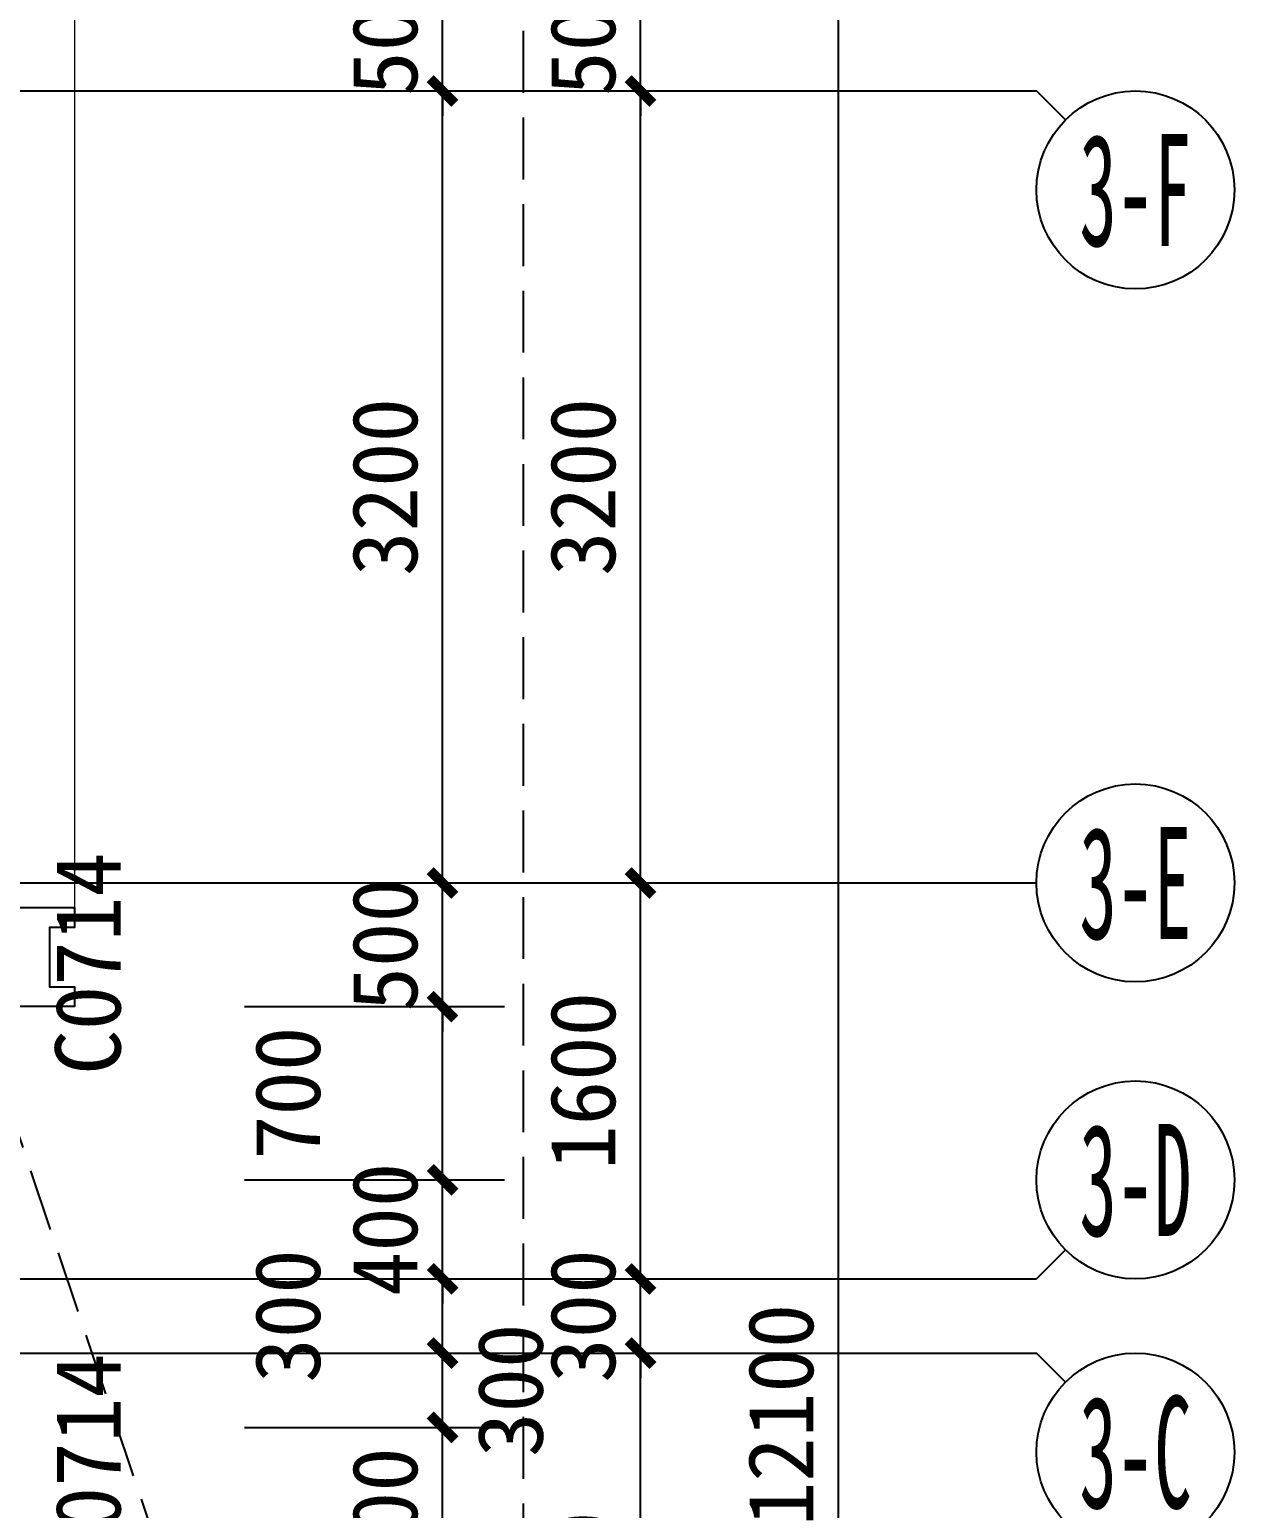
# Model space of a CAD drawing. Extents: x -46233 to 84150, y 109350 to 390860.
# Drawn here: x 50022 to 54891, y 261873 to 267848 of the extents above; entities that cross this region are included whole.
import ezdxf
from ezdxf.enums import TextEntityAlignment as Align

# ---------------------------------------------------------------- set-up
doc = ezdxf.new("R2010")
doc.units = 0
doc.header["$LTSCALE"] = 1000
doc.header["$MEASUREMENT"] = 0
doc.linetypes.add('3#-轴线$1$DOTE', pattern=[2.42, 2, -0.2, 0.02, -0.2])
doc.linetypes.add('DASH', pattern=[0.35, 0.25, -0.1])
doc.layers.get('Defpoints').update_dxf_attribs({"color": 4, "linetype": 'DASH'})
for name, color, linetype in [('125-MC编号-偶反$0$A-ANNO-TEXT', 255, 'Continuous'), ('3#-轴号$0$A-ANNO-AXIS-CIRC', 3, 'Continuous'), ('3#-轴号$0$A-ANNO-AXIS-TEXT', 7, 'Continuous'), ('3#-轴号$0$A-ANNO-DIMS', 3, 'Continuous'), ('3#-轴线$1$A-ANNO-DOTE', 10, '3#-轴线$1$DOTE'), ('3#楼O层线脚$0$A-00-HX-113-wall-01Y$0$HRAL', 31, 'Continuous'), ('A-ANNO-DIMS', 3, 'Continuous'), ('A-ANNO-HATC-PATT', 8, 'Continuous'), ('AXIS_TEXT', 7, 'Continuous')]:
    doc.layers.add(name, color=color, linetype=linetype)
doc.layers.add('3#楼O层线脚$0$A-00-15-1#-PM-2F$0$00-装饰-看', color=46, linetype='Continuous', lineweight=5)
doc.styles.add('125-MC编号-偶反$0$Standard', font='')
doc.styles.add('3#-轴号$0$_TCH_AXIS', font='')
doc.styles.add('3#-轴号$0$_TCH_DIM_T3', font='')
doc.styles.add('_TCH_DIM_T3', font='')
doc.styles.add('COMPLEX', font='COMPLEX')
doc.styles.get('125-MC编号-偶反$0$Standard').set_extended_font_data('SimSun')
doc.styles.get('3#-轴号$0$_TCH_AXIS').set_extended_font_data('SimSun')
doc.styles.get('3#-轴号$0$_TCH_DIM_T3').set_extended_font_data('SimSun')
doc.styles.get('_TCH_DIM_T3').set_extended_font_data('SimSun')
doc.dimstyles.new('3#-轴号$0$_TCH_ARCH&&100', dxfattribs={"dimtxt": 264.345992, "dimasz": 100, "dimexe": 250, "dimexo": 300, "dimgap": 100, "dimtad": 1, "dimdec": 0, "dimzin": 0, "dimdsep": 46, "dimtxsty": '3#-轴号$0$_TCH_DIM_T3', "dimblk": '3#-轴号$0$_ArchTick', "dimcen": 0.09, "dimclrt": 7, "dimazin": 2, "dimtfac": 1, "dimtdec": 0, "dimtix": 1, "dimtmove": 2, "dimatfit": 3, "dimfxl": 100, "dimtolj": 1, "dimtzin": 0, "dimarcsym": 0})
doc.dimstyles.new('_TCH_ARCH&&100', dxfattribs={"dimtxt": 264.345992, "dimasz": 100, "dimexe": 250, "dimexo": 300, "dimgap": 100, "dimtad": 1, "dimdec": 0, "dimzin": 0, "dimdsep": 46, "dimtxsty": '_TCH_DIM_T3', "dimblk": 'ARCHTICK', "dimcen": 0.09, "dimclrt": 7, "dimazin": 2, "dimtfac": 1, "dimtdec": 0, "dimtix": 1, "dimtmove": 2, "dimatfit": 3, "dimfxl": 100, "dimtolj": 1, "dimtzin": 0, "dimarcsym": 0})

# ---------------------------------------------------------------- blocks, each defined once
blk = doc.blocks.new('3#-轴线')
at = {"layer": '3#-轴线$1$A-ANNO-DOTE'}
for points in [[(-3000, 0), (45757.3, 0)], [(-3000, -3200), (45757.3, -3200)], [(-3000, -4800), (45757.3, -4800)], [(-3000, -5100), (45757.3, -5100)]]:
    blk.add_lwpolyline(points, dxfattribs=at)
blk = doc.blocks.new('_AXISO')
blk.add_circle((0, 0), 0.5)
at = {"layer": 'AXIS_TEXT', "style": 'COMPLEX', "width": 1.041667}
blk.add_attdef('A', text='', height=0.56, dxfattribs=at).set_placement((-0.25, -0.28), (0.25, -0.28), align=Align.FIT)
blk = doc.blocks.new('3#-轴号$0$_ArchTick')
at = {"color": 0, "linetype": 'ByBlock', "const_width": 0.4}
blk.add_lwpolyline([(-0.5, -0.5), (0.5, 0.5)], dxfattribs=at)
blk = doc.blocks.new('*D812')
at = {"layer": '3#-轴号$0$A-ANNO-DIMS', "color": 0, "lineweight": -2, "transparency": 16777216}
for p, q in [((44188, -6100), (44938, -6100)), ((44688, -8100), (44688, -6100)), ((44188, -8100), (44938, -8100))]:
    blk.add_line(p, q, dxfattribs=at)
at = {"layer": 'Defpoints', "color": 0, "transparency": 16777216}
for p in [(43888, -6100), (44688, -6100), (43888, -8100)]:
    blk.add_point(p, dxfattribs=at)
at = {"layer": '3#-轴号$0$A-ANNO-DIMS', "color": 0, "lineweight": -2, "transparency": 16777216, "xscale": 100, "yscale": 100, "zscale": 100}
for p, rotation in [((44688, -6100), 90), ((44688, -8100), 270)]:
    blk.add_blockref('3#-轴号$0$_ArchTick', p, dxfattribs=dict(at, rotation=rotation))
at = {"layer": '3#-轴号$0$A-ANNO-DIMS', "color": 7, "transparency": 16777216, "insert": (44455.8, -7100), "char_height": 264.35, "attachment_point": 5, "rotation": 90, "style": '3#-轴号$0$_TCH_DIM_T3'}
blk.add_mtext('\\A1;2000', dxfattribs=at)
blk = doc.blocks.new('*D813')
at = {"layer": '3#-轴号$0$A-ANNO-DIMS', "color": 0, "lineweight": -2, "transparency": 16777216}
for p, q in [((44688, -5800), (44688, -5700)), ((44188, -5800), (44938, -5800)), ((44688, -6100), (44688, -5800)), ((44188, -6100), (44938, -6100)), ((44688, -6100), (44688, -6200))]:
    blk.add_line(p, q, dxfattribs=at)
at = {"layer": 'Defpoints', "color": 0, "transparency": 16777216}
for p in [(43888, -5800), (44688, -5800), (43888, -6100)]:
    blk.add_point(p, dxfattribs=at)
at = {"layer": '3#-轴号$0$A-ANNO-DIMS', "color": 0, "lineweight": -2, "transparency": 16777216, "xscale": 100, "yscale": 100, "zscale": 100}
for p, rotation in [((44688, -5800), 270), ((44688, -6100), 90)]:
    blk.add_blockref('3#-轴号$0$_ArchTick', p, dxfattribs=dict(at, rotation=rotation))
at = {"layer": '3#-轴号$0$A-ANNO-DIMS', "color": 7, "transparency": 16777216, "insert": (44455.8, -5950), "char_height": 264.35, "attachment_point": 5, "rotation": 90, "style": '3#-轴号$0$_TCH_DIM_T3'}
blk.add_mtext('\\A1;300', dxfattribs=at)
blk = doc.blocks.new('*D814')
at = {"layer": '3#-轴号$0$A-ANNO-DIMS', "color": 0, "lineweight": -2, "transparency": 16777216}
for p, q in [((44188, -4200), (44938, -4200)), ((44688, -5800), (44688, -4200)), ((44188, -5800), (44938, -5800))]:
    blk.add_line(p, q, dxfattribs=at)
at = {"layer": 'Defpoints', "color": 0, "transparency": 16777216}
for p in [(43888, -4200), (44688, -4200), (43888, -5800)]:
    blk.add_point(p, dxfattribs=at)
at = {"layer": '3#-轴号$0$A-ANNO-DIMS', "color": 0, "lineweight": -2, "transparency": 16777216, "xscale": 100, "yscale": 100, "zscale": 100}
for p, rotation in [((44688, -4200), 90), ((44688, -5800), 270)]:
    blk.add_blockref('3#-轴号$0$_ArchTick', p, dxfattribs=dict(at, rotation=rotation))
at = {"layer": '3#-轴号$0$A-ANNO-DIMS', "color": 7, "transparency": 16777216, "insert": (44455.8, -5000), "char_height": 264.35, "attachment_point": 5, "rotation": 90, "style": '3#-轴号$0$_TCH_DIM_T3'}
blk.add_mtext('\\A1;1600', dxfattribs=at)
blk = doc.blocks.new('*D815')
at = {"layer": '3#-轴号$0$A-ANNO-DIMS', "color": 0, "lineweight": -2, "transparency": 16777216}
for p, q in [((44188, -1000), (44938, -1000)), ((44688, -4200), (44688, -1000)), ((44188, -4200), (44938, -4200))]:
    blk.add_line(p, q, dxfattribs=at)
at = {"layer": 'Defpoints', "color": 0, "transparency": 16777216}
for p in [(43888, -1000), (44688, -1000), (43888, -4200)]:
    blk.add_point(p, dxfattribs=at)
at = {"layer": '3#-轴号$0$A-ANNO-DIMS', "color": 0, "lineweight": -2, "transparency": 16777216, "xscale": 100, "yscale": 100, "zscale": 100}
for p, rotation in [((44688, -1000), 90), ((44688, -4200), 270)]:
    blk.add_blockref('3#-轴号$0$_ArchTick', p, dxfattribs=dict(at, rotation=rotation))
at = {"layer": '3#-轴号$0$A-ANNO-DIMS', "color": 7, "transparency": 16777216, "insert": (44455.8, -2600), "char_height": 264.35, "attachment_point": 5, "rotation": 90, "style": '3#-轴号$0$_TCH_DIM_T3'}
blk.add_mtext('\\A1;3200', dxfattribs=at)
blk = doc.blocks.new('*D816')
at = {"layer": '3#-轴号$0$A-ANNO-DIMS', "color": 0, "lineweight": -2, "transparency": 16777216}
for p, q in [((44688, -500), (44688, -400)), ((44188, -500), (44938, -500)), ((44688, -1000), (44688, -500)), ((44188, -1000), (44938, -1000)), ((44688, -1000), (44688, -1100))]:
    blk.add_line(p, q, dxfattribs=at)
at = {"layer": 'Defpoints', "color": 0, "transparency": 16777216}
for p in [(43888, -500), (44688, -500), (43888, -1000)]:
    blk.add_point(p, dxfattribs=at)
at = {"layer": '3#-轴号$0$A-ANNO-DIMS', "color": 0, "lineweight": -2, "transparency": 16777216, "xscale": 100, "yscale": 100, "zscale": 100}
for p, rotation in [((44688, -500), 270), ((44688, -1000), 90)]:
    blk.add_blockref('3#-轴号$0$_ArchTick', p, dxfattribs=dict(at, rotation=rotation))
at = {"layer": '3#-轴号$0$A-ANNO-DIMS', "color": 7, "transparency": 16777216, "insert": (44455.8, -750), "char_height": 264.35, "attachment_point": 5, "rotation": 90, "style": '3#-轴号$0$_TCH_DIM_T3'}
blk.add_mtext('\\A1;500', dxfattribs=at)
blk = doc.blocks.new('125-MC编号-偶反')
at = {"layer": '125-MC编号-偶反$0$A-ANNO-TEXT', "color": 2, "style": '125-MC编号-偶反$0$Standard'}
for p in [(11236.8, 3124.9, 0), (11236.8, 1100.1, 0)]:
    blk.add_text('C0714', height=264.35, rotation=90, dxfattribs=at).set_placement(p)
blk = doc.blocks.new('bhgbgf')
blk.add_blockref('125-MC编号-偶反', (0, 0))
blk = doc.blocks.new('3#楼O层线脚')
at = {"layer": '3#楼O层线脚$0$A-00-15-1#-PM-2F$0$00-装饰-看', "linetype": 'ByBlock'}
blk.add_lwpolyline([(-4750.1, 7599.9), (-4750.1, 8299.9, 0.414214), (-5350.1, 8899.9), (-10450, 8899.9, 0.414216), (-11050, 8299.9), (-11050, 3800)], format="xyb", dxfattribs=at)
at = {"layer": '3#楼O层线脚$0$A-00-HX-113-wall-01Y$0$HRAL'}
blk.add_lwpolyline([(-10650, 3800), (-11050, 3800), (-11050, 3720), (-10950, 3720), (-10950, 3480), (-11050, 3480), (-11050, 3400), (-10650, 3400)], dxfattribs=at)
blk = doc.blocks.new('_ArchTick')
at = {"color": 0, "linetype": 'ByBlock', "const_width": 0.4}
blk.add_lwpolyline([(-0.5, -0.5), (0.5, 0.5)], dxfattribs=at)
blk = doc.blocks.new('*D401')
at = {"layer": 'A-ANNO-DIMS', "color": 0, "lineweight": -2, "transparency": 16777216}
for p, q in [((51690.7, 268100), (51690.7, 268200)), ((50890.7, 268100), (51940.7, 268100)), ((51690.7, 267600), (51690.7, 268100)), ((50890.7, 267600), (51940.7, 267600)), ((51690.7, 267600), (51690.7, 267500))]:
    blk.add_line(p, q, dxfattribs=at)
at = {"layer": 'Defpoints', "color": 0, "transparency": 16777216}
for p in [(50590.7, 268100), (51690.7, 268100), (50590.7, 267600)]:
    blk.add_point(p, dxfattribs=at)
at = {"layer": 'A-ANNO-DIMS', "color": 0, "lineweight": -2, "transparency": 16777216, "xscale": 100, "yscale": 100, "zscale": 100}
for p, rotation in [((51690.7, 268100), 270), ((51690.7, 267600), 90)]:
    blk.add_blockref('_ArchTick', p, dxfattribs=dict(at, rotation=rotation))
at = {"layer": 'A-ANNO-DIMS', "color": 7, "transparency": 16777216, "insert": (51458.5, 267850), "char_height": 264.35, "attachment_point": 5, "rotation": 90, "style": '_TCH_DIM_T3'}
blk.add_mtext('\\A1;500', dxfattribs=at)
blk = doc.blocks.new('*D402')
at = {"layer": 'A-ANNO-DIMS', "color": 0, "lineweight": -2, "transparency": 16777216}
for p, q in [((50890.7, 267600), (51940.7, 267600)), ((51690.7, 264400), (51690.7, 267600)), ((50890.7, 264400), (51940.7, 264400))]:
    blk.add_line(p, q, dxfattribs=at)
at = {"layer": 'Defpoints', "color": 0, "transparency": 16777216}
for p in [(50590.7, 267600), (51690.7, 267600), (50590.7, 264400)]:
    blk.add_point(p, dxfattribs=at)
at = {"layer": 'A-ANNO-DIMS', "color": 0, "lineweight": -2, "transparency": 16777216, "xscale": 100, "yscale": 100, "zscale": 100}
for p, rotation in [((51690.7, 267600), 90), ((51690.7, 264400), 270)]:
    blk.add_blockref('_ArchTick', p, dxfattribs=dict(at, rotation=rotation))
at = {"layer": 'A-ANNO-DIMS', "color": 7, "transparency": 16777216, "insert": (51458.5, 266000), "char_height": 264.35, "attachment_point": 5, "rotation": 90, "style": '_TCH_DIM_T3'}
blk.add_mtext('\\A1;3200', dxfattribs=at)
blk = doc.blocks.new('*D403')
at = {"layer": 'A-ANNO-DIMS', "color": 0, "lineweight": -2, "transparency": 16777216}
for p, q in [((51690.7, 264400), (51690.7, 264500)), ((50890.7, 264400), (51940.7, 264400)), ((51690.7, 263900), (51690.7, 264400)), ((50890.7, 263900), (51940.7, 263900)), ((51690.7, 263900), (51690.7, 263800))]:
    blk.add_line(p, q, dxfattribs=at)
at = {"layer": 'Defpoints', "color": 0, "transparency": 16777216}
for p in [(50590.7, 264400), (51690.7, 264400), (50590.7, 263900)]:
    blk.add_point(p, dxfattribs=at)
at = {"layer": 'A-ANNO-DIMS', "color": 0, "lineweight": -2, "transparency": 16777216, "xscale": 100, "yscale": 100, "zscale": 100}
for p, rotation in [((51690.7, 264400), 270), ((51690.7, 263900), 90)]:
    blk.add_blockref('_ArchTick', p, dxfattribs=dict(at, rotation=rotation))
at = {"layer": 'A-ANNO-DIMS', "color": 7, "transparency": 16777216, "insert": (51458.5, 264150), "char_height": 264.35, "attachment_point": 5, "rotation": 90, "style": '_TCH_DIM_T3'}
blk.add_mtext('\\A1;500', dxfattribs=at)
blk = doc.blocks.new('*D404')
at = {"layer": 'A-ANNO-DIMS', "color": 0, "lineweight": -2, "transparency": 16777216}
for p, q in [((50890.7, 263900), (51940.7, 263900)), ((51690.7, 263200), (51690.7, 263900)), ((50890.7, 263200), (51940.7, 263200))]:
    blk.add_line(p, q, dxfattribs=at)
at = {"layer": 'Defpoints', "color": 0, "transparency": 16777216}
for p in [(50590.7, 263900), (51690.7, 263900), (50590.7, 263200)]:
    blk.add_point(p, dxfattribs=at)
at = {"layer": 'A-ANNO-DIMS', "color": 0, "lineweight": -2, "transparency": 16777216, "xscale": 100, "yscale": 100, "zscale": 100}
for p, rotation in [((51690.7, 263900), 90), ((51690.7, 263200), 270)]:
    blk.add_blockref('_ArchTick', p, dxfattribs=dict(at, rotation=rotation))
at = {"layer": 'A-ANNO-DIMS', "color": 7, "transparency": 16777216, "insert": (51065.7, 263550), "char_height": 264.35, "attachment_point": 5, "rotation": 90, "style": '_TCH_DIM_T3'}
blk.add_mtext('\\A1;700', dxfattribs=at)
blk = doc.blocks.new('*D405')
at = {"layer": 'A-ANNO-DIMS', "color": 0, "lineweight": -2, "transparency": 16777216}
for p, q in [((51690.7, 263200), (51690.7, 263300)), ((50890.7, 263200), (51940.7, 263200)), ((51690.7, 262800), (51690.7, 263200)), ((50890.7, 262800), (51940.7, 262800)), ((51690.7, 262800), (51690.7, 262700))]:
    blk.add_line(p, q, dxfattribs=at)
at = {"layer": 'Defpoints', "color": 0, "transparency": 16777216}
for p in [(50590.7, 263200), (51690.7, 263200), (50590.7, 262800)]:
    blk.add_point(p, dxfattribs=at)
at = {"layer": 'A-ANNO-DIMS', "color": 0, "lineweight": -2, "transparency": 16777216, "xscale": 100, "yscale": 100, "zscale": 100}
for p, rotation in [((51690.7, 263200), 270), ((51690.7, 262800), 90)]:
    blk.add_blockref('_ArchTick', p, dxfattribs=dict(at, rotation=rotation))
at = {"layer": 'A-ANNO-DIMS', "color": 7, "transparency": 16777216, "insert": (51458.5, 263000), "char_height": 264.35, "attachment_point": 5, "rotation": 90, "style": '_TCH_DIM_T3'}
blk.add_mtext('\\A1;400', dxfattribs=at)
blk = doc.blocks.new('*D406')
at = {"layer": 'A-ANNO-DIMS', "color": 0, "lineweight": -2, "transparency": 16777216}
for p, q in [((50890.7, 262800), (51940.7, 262800)), ((51690.7, 262500), (51690.7, 262800)), ((50890.7, 262500), (51940.7, 262500))]:
    blk.add_line(p, q, dxfattribs=at)
at = {"layer": 'Defpoints', "color": 0, "transparency": 16777216}
for p in [(50590.7, 262800), (51690.7, 262800), (50590.7, 262500)]:
    blk.add_point(p, dxfattribs=at)
at = {"layer": 'A-ANNO-DIMS', "color": 0, "lineweight": -2, "transparency": 16777216, "xscale": 100, "yscale": 100, "zscale": 100}
for p, rotation in [((51690.7, 262800), 90), ((51690.7, 262500), 270)]:
    blk.add_blockref('_ArchTick', p, dxfattribs=dict(at, rotation=rotation))
at = {"layer": 'A-ANNO-DIMS', "color": 7, "transparency": 16777216, "insert": (51065.7, 262650), "char_height": 264.35, "attachment_point": 5, "rotation": 90, "style": '_TCH_DIM_T3'}
blk.add_mtext('\\A1;300', dxfattribs=at)
blk = doc.blocks.new('*D407')
at = {"layer": 'A-ANNO-DIMS', "color": 0, "lineweight": -2, "transparency": 16777216}
for p, q in [((50890.7, 262500), (51940.7, 262500)), ((51690.7, 262200), (51690.7, 262500)), ((50890.7, 262200), (51940.7, 262200))]:
    blk.add_line(p, q, dxfattribs=at)
at = {"layer": 'Defpoints', "color": 0, "transparency": 16777216}
for p in [(50590.7, 262500), (51690.7, 262500), (50590.7, 262200)]:
    blk.add_point(p, dxfattribs=at)
at = {"layer": 'A-ANNO-DIMS', "color": 0, "lineweight": -2, "transparency": 16777216, "xscale": 100, "yscale": 100, "zscale": 100}
for p, rotation in [((51690.7, 262500), 90), ((51690.7, 262200), 270)]:
    blk.add_blockref('_ArchTick', p, dxfattribs=dict(at, rotation=rotation))
at = {"layer": 'A-ANNO-DIMS', "color": 7, "transparency": 16777216, "insert": (51965.7, 262350), "char_height": 264.35, "attachment_point": 5, "rotation": 90, "style": '_TCH_DIM_T3'}
blk.add_mtext('\\A1;300', dxfattribs=at)
blk = doc.blocks.new('*D408')
at = {"layer": 'A-ANNO-DIMS', "color": 0, "lineweight": -2, "transparency": 16777216}
for p, q in [((51690.7, 262200), (51690.7, 262300)), ((50890.7, 262200), (51940.7, 262200)), ((51690.7, 261500), (51690.7, 262200)), ((50890.7, 261500), (51940.7, 261500)), ((51690.7, 261500), (51690.7, 261400))]:
    blk.add_line(p, q, dxfattribs=at)
at = {"layer": 'Defpoints', "color": 0, "transparency": 16777216}
for p in [(50590.7, 262200), (51690.7, 262200), (50590.7, 261500)]:
    blk.add_point(p, dxfattribs=at)
at = {"layer": 'A-ANNO-DIMS', "color": 0, "lineweight": -2, "transparency": 16777216, "xscale": 100, "yscale": 100, "zscale": 100}
for p, rotation in [((51690.7, 262200), 270), ((51690.7, 261500), 90)]:
    blk.add_blockref('_ArchTick', p, dxfattribs=dict(at, rotation=rotation))
at = {"layer": 'A-ANNO-DIMS', "color": 7, "transparency": 16777216, "insert": (51458.5, 261850), "char_height": 264.35, "attachment_point": 5, "rotation": 90, "style": '_TCH_DIM_T3'}
blk.add_mtext('\\A1;700', dxfattribs=at)
blk = doc.blocks.new('*D465')
at = {"layer": 'A-ANNO-DIMS', "color": 0, "lineweight": -2, "transparency": 16777216}
for p, q in [((50890.7, 268300), (53540.7, 268300)), ((53290.7, 256200), (53290.7, 268300)), ((50890.7, 256200), (53540.7, 256200))]:
    blk.add_line(p, q, dxfattribs=at)
at = {"layer": 'Defpoints', "color": 0, "transparency": 16777216}
for p in [(50590.7, 268300), (53290.7, 268300), (50590.7, 256200)]:
    blk.add_point(p, dxfattribs=at)
at = {"layer": 'A-ANNO-DIMS', "color": 0, "lineweight": -2, "transparency": 16777216, "xscale": 100, "yscale": 100, "zscale": 100}
for p, rotation in [((53290.7, 268300), 90), ((53290.7, 256200), 270)]:
    blk.add_blockref('_ArchTick', p, dxfattribs=dict(at, rotation=rotation))
at = {"layer": 'A-ANNO-DIMS', "color": 7, "transparency": 16777216, "insert": (53058.5, 262250), "char_height": 264.35, "attachment_point": 5, "rotation": 90, "style": '_TCH_DIM_T3'}
blk.add_mtext('\\A1;12100', dxfattribs=at)
blk = doc.blocks.new('3#-轴号')
at = {"layer": '3#-轴号$0$A-ANNO-AXIS-CIRC'}
for p, q in [((42288, -1000), (46288, -1000)), ((46405.1, -1117.2), (46288, -1000)), ((42288, -4200), (46288, -4200)), ((46405.1, -5682.8), (46288, -5800)), ((42288, -5800), (46288, -5800)), ((42288, -6100), (46288, -6100)), ((46405.1, -6217.2), (46288, -6100))]:
    blk.add_line(p, q, dxfattribs=at)
at = {"layer": 'Defpoints'}
blk.add_lwpolyline([(-2360.1, 4492.7), (44213.5, 4492.7), (44213.5, -15203.4), (-2360.1, -15203.4)], close=True, dxfattribs=at)
at = {"layer": '3#-轴号$0$A-ANNO-AXIS-CIRC'}
ref = blk.add_blockref('_AXISO', (46688, -1400), dxfattribs=dict(at, xscale=800, yscale=800, zscale=800))
ref.add_attrib('A', '3-F', dxfattribs={"layer": '3#-轴号$0$A-ANNO-AXIS-TEXT', "height": 452.55, "style": '3#-轴号$0$_TCH_AXIS', "width": 0.466146}).set_placement((46461.7, -1626.3), (46914.3, -1626.3), align=Align.FIT)
ref = blk.add_blockref('_AXISO', (46688, -4200), dxfattribs=dict(at, xscale=800, yscale=800, zscale=800))
ref.add_attrib('A', '3-E', dxfattribs={"layer": '3#-轴号$0$A-ANNO-AXIS-TEXT', "height": 452.55, "style": '3#-轴号$0$_TCH_AXIS', "width": 0.466146}).set_placement((46461.7, -4426.3), (46914.3, -4426.3), align=Align.FIT)
ref = blk.add_blockref('_AXISO', (46688, -5400), dxfattribs=dict(at, xscale=800, yscale=800, zscale=800))
ref.add_attrib('A', '3-D', dxfattribs={"layer": '3#-轴号$0$A-ANNO-AXIS-TEXT', "height": 452.55, "style": '3#-轴号$0$_TCH_AXIS', "width": 0.466146}).set_placement((46461.7, -5626.3), (46914.3, -5626.3), align=Align.FIT)
ref = blk.add_blockref('_AXISO', (46688, -6500), dxfattribs=dict(at, xscale=800, yscale=800, zscale=800))
ref.add_attrib('A', '3-C', dxfattribs={"layer": '3#-轴号$0$A-ANNO-AXIS-TEXT', "height": 452.55, "style": '3#-轴号$0$_TCH_AXIS', "width": 0.466146}).set_placement((46461.7, -6726.3), (46914.3, -6726.3), align=Align.FIT)
at = {"layer": '3#-轴号$0$A-ANNO-DIMS'}
for p1, p2, picture, middle in [((43888, -1000), (43888, -500), '*D816', (44455.8, -750)), ((43888, -4200), (43888, -1000), '*D815', (44455.8, -2600)), ((43888, -5800), (43888, -4200), '*D814', (44455.8, -5000)), ((43888, -6100), (43888, -5800), '*D813', (44455.8, -5950)), ((43888, -8100), (43888, -6100), '*D812', (44455.8, -7100))]:
    dim = blk.add_aligned_dim(p1=p1, p2=p2, distance=-800, dimstyle='3#-轴号$0$_TCH_ARCH&&100', dxfattribs=at)
    dim.commit()
    dim.dimension.update_dxf_attribs({"geometry": picture, "text_midpoint": middle})

msp = doc.modelspace()

# ---------------------------------------------------------------- linework, layer by layer
at = {"layer": 'A-ANNO-HATC-PATT', "linetype": 'DASH'}
msp.add_lwpolyline([(49802.7, 263900), (53273, 253583.1)], dxfattribs=at)

# ---------------------------------------------------------------- block references
for name, p in [('3#-轴号', (7802.7, 268600)), ('3#-轴线', (7802.7, 267600)), ('bhgbgf', (39152.7, 260500))]:
    msp.add_blockref(name, p)
at = {"xscale": -1}
msp.add_blockref('3#楼O层线脚', (39152.7, 260500), dxfattribs=at)

# ---------------------------------------------------------------- dimensions: what is measured, and where the dimension line sits
at = {"layer": 'A-ANNO-DIMS'}
for p1, p2, distance, picture, middle in [((50590.7, 256200), (50590.7, 268300), -2700, '*D465', (53058.5, 262250)), ((50590.7, 267600), (50590.7, 268100), -1100, '*D401', (51458.5, 267850)), ((50590.7, 264400), (50590.7, 267600), -1100, '*D402', (51458.5, 266000)), ((50590.7, 263900), (50590.7, 264400), -1100, '*D403', (51458.5, 264150)), ((50590.7, 262800), (50590.7, 263200), -1100, '*D405', (51458.5, 263000)), ((50590.7, 261500), (50590.7, 262200), -1100, '*D408', (51458.5, 261850))]:
    dim = msp.add_aligned_dim(p1=p1, p2=p2, distance=distance, dimstyle='_TCH_ARCH&&100', dxfattribs=at)
    dim.commit()
    dim.dimension.update_dxf_attribs({"geometry": picture, "text_midpoint": middle})
for base, p1, p2, picture, middle in [((51690.7, 263900), (50590.7, 263200), (50590.7, 263900), '*D404', (51065.7, 263550)), ((51690.7, 262800), (50590.7, 262500), (50590.7, 262800), '*D406', (51065.7, 262650)), ((51690.7, 262500), (50590.7, 262200), (50590.7, 262500), '*D407', (51965.7, 262350))]:
    dim = msp.add_linear_dim(base=base, p1=p1, p2=p2, angle=90, dimstyle='_TCH_ARCH&&100', dxfattribs=at)
    dim.commit()
    dim.dimension.update_dxf_attribs({"geometry": picture, "text_midpoint": middle, "dimtype": 129})

doc.saveas('drawing.dxf')
